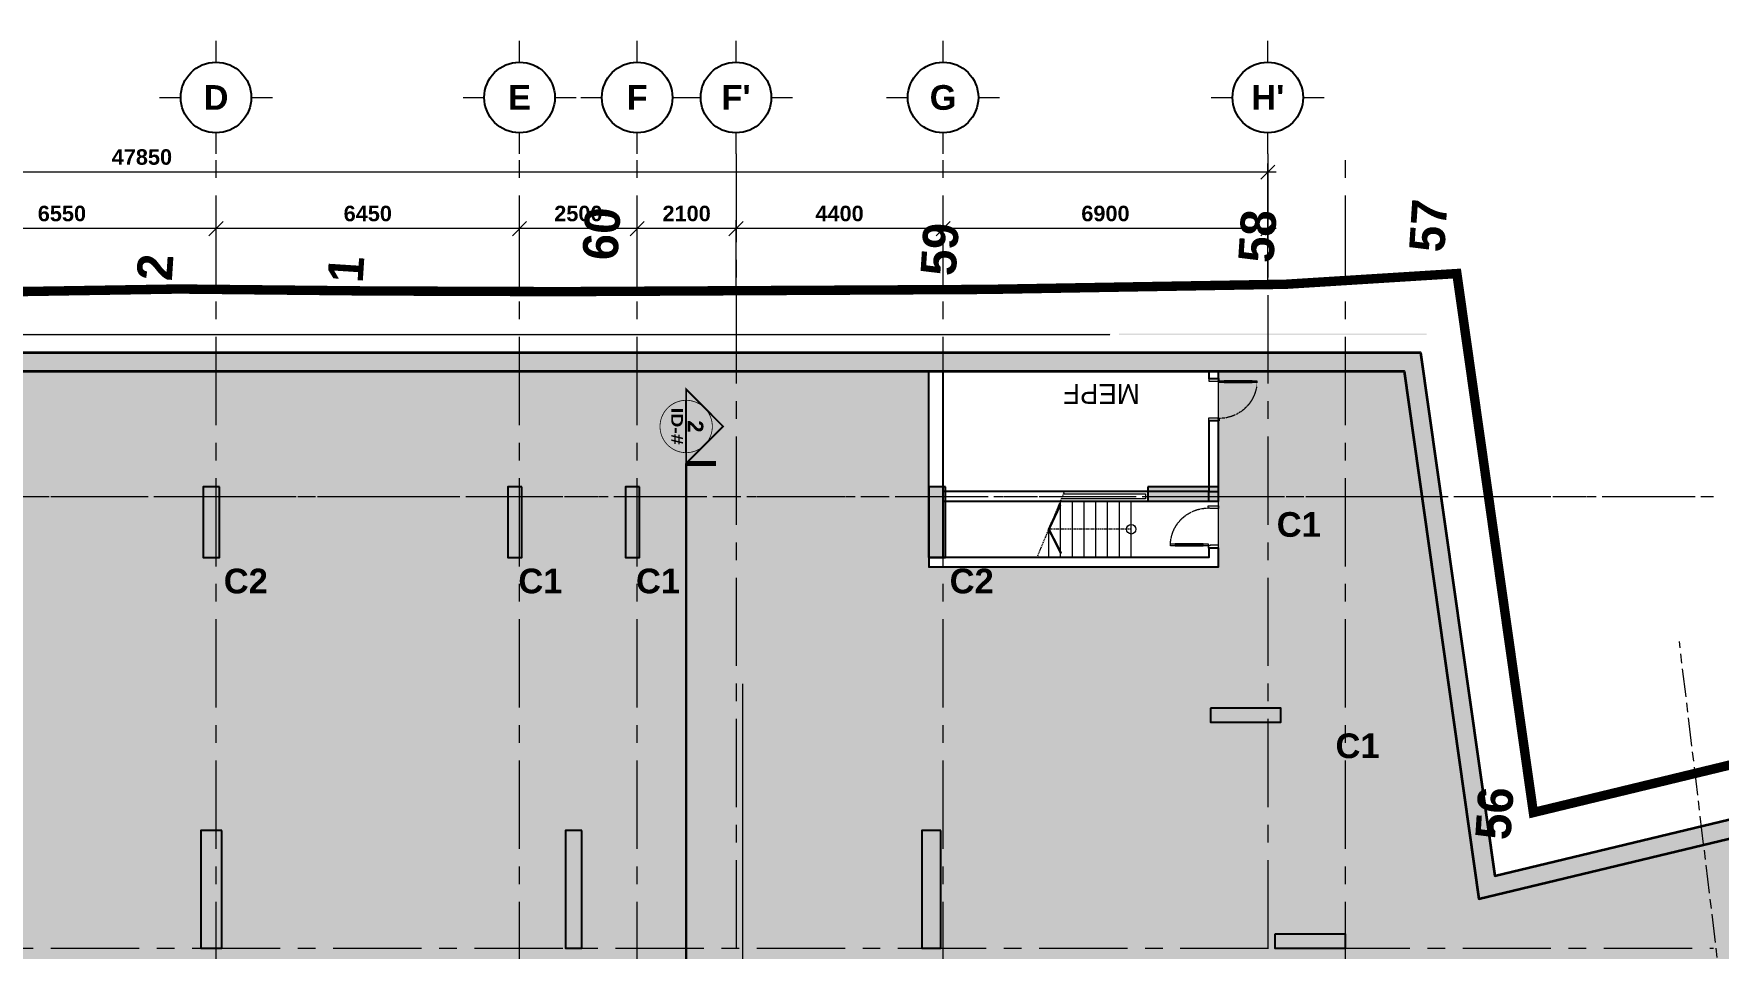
# Model space of a CAD drawing. Header units: millimetres. Extents: x -100356 to 314685, y 446 to 1273965.
# Drawn here: x 53870 to 89668, y 321060 to 340487 of the extents above; entities that cross this region are included whole.
import ezdxf
from ezdxf.enums import TextEntityAlignment as Align
from ezdxf.xclip import XClip

# ---------------------------------------------------------------- set-up
doc = ezdxf.new("R2010")
doc.units = ezdxf.units.MM
doc.header["$XCLIPFRAME"] = 2
for name, pattern in [('20180221 BF$0$2-2', [10, 5, -5]), ('20180221 BF$0$b1$0$Core - tb$0$HIDDEN', [0.375, 0.25, -0.125]), ('20180221 BF$0$b2$0$Kume - Key Plan Boundary', [16, 8, -2, 4, -2]), ('20180221 BF$0$Core - tb$0$HIDDEN', [0.375, 0.25, -0.125]), ('20180221 BF$0$DASHDOT', [1, 0.5, -0.25, 0, -0.25]), ('20180221 BF$0$HIDDEN', [0.375, 0.25, -0.125]), ('CENTER', [2, 1.25, -0.25, 0.25, -0.25]), ('DASHED', [0.75, 0.5, -0.25]), ('gf$0$CENTER2', [28.575, 19.05, -3.175, 3.175, -3.175]), ('gf$0$Kume - Grid Line', [10.5, 6, -1.25, 2, -1.25])]:
    doc.linetypes.add(name, pattern=pattern)
doc.layers.get('DEFPOINTS').update_dxf_attribs({"lineweight": 13})
for name, color, linetype in [('20180221 BF$0$10', 1, 'Continuous'), ('20180221 BF$0$sohieu_diem', 2, 'Continuous'), ('20180221 BF$0$TREE', 99, 'Continuous'), ('STR', 7, 'Continuous')]:
    doc.layers.add(name, color=color, linetype=linetype)
for name, color, linetype, lineweight in [('20180221 BF$0$@ color hatch', 7, 'Continuous', 13), ('20180221 BF$0$b1$0$A-_WALL----_H', 1, 'Continuous', 18), ('20180221 BF$0$b1$0$Core - tb$0$1-thaythuong', 9, 'Continuous', 13), ('20180221 BF$0$b1$0$Core - tb$0$A.Concrete', 7, 'Continuous', 35), ('20180221 BF$0$b1$0$Core - tb$0$A.Thin', 8, 'Continuous', 13), ('20180221 BF$0$b1$0$Core - tb$0$CUA', 5, 'Continuous', 9), ('20180221 BF$0$b1$0$Core - tb$0$Hatch-wall', 251, 'Continuous', 5), ('20180221 BF$0$b1$0$Core - tb$0$net bao', 254, 'Continuous', 13), ('20180221 BF$0$b2$0$C-_SITEBNRY_E', 1, '20180221 BF$0$b2$0$Kume - Key Plan Boundary', 100), ('20180221 BF$0$b2$0$S-_WALLSTRU_E', 1, 'Continuous', 9), ('20180221 BF$0$QHH ÐỀ XUẤT ÐIỀU CHỈNH', 5, '20180221 BF$0$HIDDEN', 30), ('20180221 BF$0$setback', 1, 'Continuous', 13), ('20180221 BF$0$TEXT', 6, 'Continuous', 20), ('20180221 BF$0$TUONG 2', 2, 'Continuous', 25), ('@ color hatch', 7, 'Continuous', 13), ('A.Concrete', 7, 'Continuous', 25), ('gf$0$A.Axis', 251, 'gf$0$CENTER2', 13), ('LC.HA', 250, 'Continuous', 9), ('LDIM OUT', 250, 'Continuous', 13), ('LGI', 250, 'CENTER', 9), ('luoicot', 30, 'Continuous', 13), ('TEXT', 6, 'Continuous', 20), ('Text 35', 250, 'Continuous', 15), ('TXT', 1, 'Continuous', 25)]:
    doc.layers.add(name, color=color, linetype=linetype, lineweight=lineweight)
doc.styles.add('20180221 BF$0$VAPTIMN', font='VNI-Aptima-Bold.TTF')
doc.styles.add('20180221 BF$0$VnArial', font='Font - TrueType - Arial.ttf')
doc.styles.add('ARIAL', font='Font - TrueType - Arial Bold.ttf')
doc.styles.add('PSDG - Title', font='seguisb_0.ttf', dxfattribs={"height": 2.5})
doc.dimstyles.new('TL 150 OUT', dxfattribs={"dimscale": 150, "dimtxt": 2.2, "dimasz": 2, "dimexe": 1.2, "dimexo": 1.5, "dimgap": 1, "dimtad": 1, "dimdec": 0, "dimdsep": 46, "dimtxsty": 'ARIAL', "dimblk": 'OBLIQUE', "dimcen": 2, "dimdle": 1.2, "dimclrd": 256, "dimclre": 256, "dimclrt": 4, "dimaunit": 1, "dimadec": 0, "dimazin": 0, "dimtfac": 1, "dimtdec": 0, "dimtix": 1, "dimtmove": 2, "dimatfit": 3, "dimfxl": 1, "dimtolj": 1, "dimtzin": 0, "dimarcsym": 0})

# ---------------------------------------------------------------- blocks, each defined once
blk = doc.blocks.new('20180221 BF$0$b2$0$Family - ___-1748564-1st Basement')
at = {"layer": '20180221 BF$0$b2$0$C-_SITEBNRY_E', "lineweight": 18}
for p, q in [((46108, 7186), (62722, 11202)), ((62722, 11202), (64346, -247)), ((67978, -21), (74339, 89)), ((74339, 89), (83361, 137)), ((83361, 137), (87458, 123)), ((87458, 123), (91514, 81)), ((91514, 81), (95476, 146)), ((64346, -247), (67978, -21))]:
    blk.add_line(p, q, dxfattribs=at)
blk = doc.blocks.new('20180221 BF$0$hientrang')
at = {"layer": '20180221 BF$0$10', "color": 1, "linetype": 'Continuous'}
for p, q in [((-61686, 76809, 0), (-62001, 80760, 0)), ((-61471, 72759, 0), (-61686, 76809, 0)), ((-61226, 68669, 0), (-61471, 72759, 0)), ((-60608, 59668, 0), (-61226, 68669, 0)), ((-60096, 53327, 0), (-60608, 59668, 0)), ((-59640, 49717, 0), (-60096, 53327, 0)), ((-70963, 47371, 0), (-59640, 49717, 0)), ((-65904, 31044, 0), (-70963, 47371, 0))]:
    blk.add_line(p, q, dxfattribs=at)
at = {"layer": '20180221 BF$0$10', "color": 1}
for p, q in [((-61686, 76809, 0), (-62001, 80760, 0)), ((-61471, 72759, 0), (-61686, 76809, 0)), ((-61226, 68669, 0), (-61471, 72759, 0)), ((-60608, 59668, 0), (-61226, 68669, 0)), ((-60096, 53327, 0), (-60608, 59668, 0)), ((-59640, 49717, 0), (-60096, 53327, 0)), ((-70963, 47371, 0), (-59640, 49717, 0)), ((-65904, 31044, 0), (-70963, 47371, 0))]:
    blk.add_line(p, q, dxfattribs=at)
at = {"layer": '20180221 BF$0$QHH ÐỀ XUẤT ÐIỀU CHỈNH', "linetype": '20180221 BF$0$2-2'}
blk.add_arc((210, -199, 0), 60000, 129.27099, 179.61871, dxfattribs=at)
at = {"layer": '20180221 BF$0$setback', "color": 1, "linetype": '20180221 BF$0$DASHDOT', "ltscale": 200, "const_width": 200, "elevation": 0}
blk.add_lwpolyline([(-65904, 31044), (-70963, 47371), (-59640, 49717), (-60096, 53327), (-60608, 59668), (-61226, 68669), (-61471, 72759), (-61686, 76809), (-62001, 80760), (-62336, 84950), (-62414, 86030), (-62640, 89520), (-63032, 95421), (-63159, 98001), (-63208, 99311), (-63663, 102732), (-63312, 103421), (-62752, 103571), (-59442, 103696), (-40123, 104992)], dxfattribs=at)
at = {"layer": '20180221 BF$0$sohieu_diem', "color": 3, "const_width": 93.8, "elevation": 0}
for points in [[(-61733, 76809, 1), (-61639, 76809, 1)], [(-61518, 72759, 1), (-61424, 72759, 1)], [(-61273, 68669, 1), (-61180, 68668, 1)], [(-60655, 59668, 1), (-60561, 59668, 1)], [(-60143, 53327, 1), (-60049, 53327, 1)], [(-59687, 49717, 1), (-59594, 49716, 1)], [(-71010, 47371, 1), (-70917, 47371, 1)]]:
    blk.add_lwpolyline(points, format="xyb", close=True, dxfattribs=at)
at = {"layer": '20180221 BF$0$sohieu_diem', "color": 3, "style": '20180221 BF$0$VAPTIMN'}
for s, p in [('2', (-61536, 76959, 0)), ('1', (-61321, 72909, 0)), ('60', (-60504, 67538, 0)), ('59', (-60379, 60344, 0)), ('58', (-59674, 53624, 0)), ('57', (-59219, 50014, 0)), ('56', (-71590, 47821, 0))]:
    blk.add_text(s, height=750, rotation=359.9273, dxfattribs=at).set_placement(p)
blk = doc.blocks.new('*U600')
blk.add_line((70, -100), (70, -700))
for points in [[(0, 220), (60, 220), (60, 40), (50, 40), (50, 0), (0, 0)], [(900, 220), (840, 220), (840, 40), (850, 40), (850, 0), (900, 0)], [(50, 0), (50, -800), (90, -800), (90, 0)], [(50, -100), (90, -100), (90, -700), (50, -700)]]:
    blk.add_lwpolyline(points, close=True)
at = {"linetype": '20180221 BF$0$b1$0$Core - tb$0$HIDDEN'}
blk.add_arc((50, 0), 800, 270, 360, dxfattribs=at)
blk = doc.blocks.new('*U351')
blk.add_line((-70, 100), (-70, 700))
for points in [[(-50, 0), (-50, 800), (-90, 800), (-90, 0)], [(-50, 100), (-90, 100), (-90, 700), (-50, 700)], [(-900, -220), (-840, -220), (-840, -40), (-850, -40), (-850, 0), (-900, 0)], [(0, -220), (-60, -220), (-60, -40), (-50, -40), (-50, 0), (0, 0)]]:
    blk.add_lwpolyline(points, close=True)
at = {"linetype": '20180221 BF$0$b1$0$Core - tb$0$HIDDEN'}
blk.add_arc((-50, 0), 800, 90, 180, dxfattribs=at)
blk = doc.blocks.new('*U430')
h = blk.add_hatch(color=256)
h.paths.add_polyline_path([(0, 7.86), (-3.93, 3.93, -0.198912), (0, 5.56, -0.198912), (3.93, 3.93)])
h.paths.add_polyline_path([(3.93, 3.93, -0.198912), (5.56, 0), (7.86, 0)])
h.paths.add_polyline_path([(-3.93, 3.93), (-7.86, 0), (-5.56, 0, -0.198912)])
at = {"color": 1}
blk.add_line((5.56, 0), (-5.56, 0), dxfattribs=at)
for points, const_width in [([(-5.56, 0), (-7.86, 0), (0, 7.86), (7.86, 0), (5.56, 0)], 0.397), ([(7.86, 6.35), (7.86, 0)], 1)]:
    blk.add_lwpolyline(points, dxfattribs=dict(const_width=const_width))
at = {"const_width": 0.167}
blk.add_lwpolyline([(-5.56, 0, -0.414214), (0, 5.56, -0.414214), (5.56, 0, -0.414214), (0, -5.56, -0.414214), (-5.56, 0, -1.041379)], format="xyb", dxfattribs=at)
at = {"linetype": 'DASHED', "ltscale": 2, "const_width": 0.1}
blk.add_lwpolyline([(5.56, 0), (7.86, 0)], dxfattribs=at)
at = {"color": 2, "style": 'PSDG - Title'}
blk.add_attdef('#', text='', height=2.38, dxfattribs=at).set_placement((0, 1.98), align=Align.MIDDLE_CENTER)
at = {"color": 2, "style": 'PSDG - Title', "width": 0.998746}
blk.add_attdef('A100', text='', height=2.38, dxfattribs=at).set_placement((-3.97, -3.18), (3.97, -3.18), align=Align.FIT)
blk = doc.blocks.new('SECTION SYMBOL 2')
at = {"layer": 'TXT', "linetype": '20180221 BF$0$Core - tb$0$HIDDEN', "ltscale": 300, "const_width": 50}
blk.add_lwpolyline([(-1200, -31832), (-1200, 11798)], dxfattribs=at)
at = {"layer": 'TXT'}
ref = blk.add_blockref('*U430', (-1200, 12584), dxfattribs=dict(at, xscale=100, yscale=100, zscale=100, rotation=270))
ref.add_attrib('#', '2', dxfattribs={"layer": '0', "color": 2, "height": 333, "rotation": 270, "style": 'ARIAL'}).set_placement((-1002, 12584), align=Align.MIDDLE_CENTER)
ref.add_attrib('A100', 'ID-#', dxfattribs={"layer": '0', "color": 2, "height": 250, "rotation": 270, "style": 'ARIAL', "width": 1.186702}).set_placement((-1518, 12980), (-1518, 12197), align=Align.FIT)
blk = doc.blocks.new('_Oblique')
at = {"color": 0, "linetype": 'ByBlock', "lineweight": -2}
blk.add_line((-0.5, -0.5), (0.5, 0.5), dxfattribs=at)
blk = doc.blocks.new('*D483')
at = {"layer": 'DEFPOINTS', "color": 0, "ltscale": 1000, "transparency": 16777216}
for p in [(-47850, -4187), (-40950, -4187), (-40950, -5687)]:
    blk.add_point(p, dxfattribs=at)
at = {"layer": 'LDIM OUT', "lineweight": -2, "ltscale": 1000, "transparency": 16777216}
for p, q in [((-47850, -4412), (-47850, -5867)), ((-40950, -4412), (-40950, -5867)), ((-48030, -5687), (-40770, -5687))]:
    blk.add_line(p, q, dxfattribs=at)
at = {"layer": 'LDIM OUT', "lineweight": -2, "ltscale": 1000, "transparency": 16777216, "xscale": 300, "yscale": 300, "zscale": 300, "rotation": 180}
blk.add_blockref('_Oblique', (-47850, -5687), dxfattribs=at)
at = {"layer": 'LDIM OUT', "lineweight": -2, "ltscale": 1000, "transparency": 16777216, "xscale": 300, "yscale": 300, "zscale": 300}
blk.add_blockref('_Oblique', (-40950, -5687), dxfattribs=at)
at = {"layer": 'LDIM OUT', "color": 4, "ltscale": 1000, "transparency": 16777216, "insert": (-44400, -6006), "char_height": 330, "attachment_point": 5, "rotation": 180, "style": 'ARIAL'}
blk.add_mtext('\\A1;6900', dxfattribs=at)
blk = doc.blocks.new('*D484')
at = {"layer": 'DEFPOINTS', "color": 0, "ltscale": 1000, "transparency": 16777216}
for p in [(-40950, -4187), (-36550, -4187), (-36550, -5687)]:
    blk.add_point(p, dxfattribs=at)
at = {"layer": 'LDIM OUT', "lineweight": -2, "ltscale": 1000, "transparency": 16777216}
for p, q in [((-40950, -4412), (-40950, -5867)), ((-36550, -4412), (-36550, -5867)), ((-41130, -5687), (-36370, -5687))]:
    blk.add_line(p, q, dxfattribs=at)
at = {"layer": 'LDIM OUT', "lineweight": -2, "ltscale": 1000, "transparency": 16777216, "xscale": 300, "yscale": 300, "zscale": 300, "rotation": 180}
blk.add_blockref('_Oblique', (-40950, -5687), dxfattribs=at)
at = {"layer": 'LDIM OUT', "lineweight": -2, "ltscale": 1000, "transparency": 16777216, "xscale": 300, "yscale": 300, "zscale": 300}
blk.add_blockref('_Oblique', (-36550, -5687), dxfattribs=at)
at = {"layer": 'LDIM OUT', "color": 4, "ltscale": 1000, "transparency": 16777216, "insert": (-38750, -6006), "char_height": 330, "attachment_point": 5, "rotation": 180, "style": 'ARIAL'}
blk.add_mtext('\\A1;4400', dxfattribs=at)
blk = doc.blocks.new('*D485')
at = {"layer": 'DEFPOINTS', "color": 0, "ltscale": 1000, "transparency": 16777216}
for p in [(-36550, -4187), (-34450, -4187), (-34450, -5687)]:
    blk.add_point(p, dxfattribs=at)
at = {"layer": 'LDIM OUT', "lineweight": -2, "ltscale": 1000, "transparency": 16777216}
for p, q in [((-36550, -4412), (-36550, -5867)), ((-34450, -4412), (-34450, -5867)), ((-36730, -5687), (-34270, -5687))]:
    blk.add_line(p, q, dxfattribs=at)
at = {"layer": 'LDIM OUT', "lineweight": -2, "ltscale": 1000, "transparency": 16777216, "xscale": 300, "yscale": 300, "zscale": 300, "rotation": 180}
blk.add_blockref('_Oblique', (-36550, -5687), dxfattribs=at)
at = {"layer": 'LDIM OUT', "lineweight": -2, "ltscale": 1000, "transparency": 16777216, "xscale": 300, "yscale": 300, "zscale": 300}
blk.add_blockref('_Oblique', (-34450, -5687), dxfattribs=at)
at = {"layer": 'LDIM OUT', "color": 4, "ltscale": 1000, "transparency": 16777216, "insert": (-35500, -6006), "char_height": 330, "attachment_point": 5, "rotation": 180, "style": 'ARIAL'}
blk.add_mtext('\\A1;2100', dxfattribs=at)
blk = doc.blocks.new('*D486')
at = {"layer": 'DEFPOINTS', "color": 0, "ltscale": 1000, "transparency": 16777216}
for p in [(-34450, -4187), (-31950, -4187), (-31950, -5687)]:
    blk.add_point(p, dxfattribs=at)
at = {"layer": 'LDIM OUT', "lineweight": -2, "ltscale": 1000, "transparency": 16777216}
for p, q in [((-34450, -4412), (-34450, -5867)), ((-31950, -4412), (-31950, -5867)), ((-34630, -5687), (-31770, -5687))]:
    blk.add_line(p, q, dxfattribs=at)
at = {"layer": 'LDIM OUT', "lineweight": -2, "ltscale": 1000, "transparency": 16777216, "xscale": 300, "yscale": 300, "zscale": 300, "rotation": 180}
blk.add_blockref('_Oblique', (-34450, -5687), dxfattribs=at)
at = {"layer": 'LDIM OUT', "lineweight": -2, "ltscale": 1000, "transparency": 16777216, "xscale": 300, "yscale": 300, "zscale": 300}
blk.add_blockref('_Oblique', (-31950, -5687), dxfattribs=at)
at = {"layer": 'LDIM OUT', "color": 4, "ltscale": 1000, "transparency": 16777216, "insert": (-33200, -6006), "char_height": 330, "attachment_point": 5, "rotation": 180, "style": 'ARIAL'}
blk.add_mtext('\\A1;2500', dxfattribs=at)
blk = doc.blocks.new('*D487')
at = {"layer": 'DEFPOINTS', "color": 0, "ltscale": 1000, "transparency": 16777216}
for p in [(-31950, -4187), (-25500, -4187), (-25500, -5687)]:
    blk.add_point(p, dxfattribs=at)
at = {"layer": 'LDIM OUT', "lineweight": -2, "ltscale": 1000, "transparency": 16777216}
for p, q in [((-31950, -4412), (-31950, -5867)), ((-25500, -4412), (-25500, -5867)), ((-32130, -5687), (-25320, -5687))]:
    blk.add_line(p, q, dxfattribs=at)
at = {"layer": 'LDIM OUT', "lineweight": -2, "ltscale": 1000, "transparency": 16777216, "xscale": 300, "yscale": 300, "zscale": 300, "rotation": 180}
blk.add_blockref('_Oblique', (-31950, -5687), dxfattribs=at)
at = {"layer": 'LDIM OUT', "lineweight": -2, "ltscale": 1000, "transparency": 16777216, "xscale": 300, "yscale": 300, "zscale": 300}
blk.add_blockref('_Oblique', (-25500, -5687), dxfattribs=at)
at = {"layer": 'LDIM OUT', "color": 4, "ltscale": 1000, "transparency": 16777216, "insert": (-28725, -6006), "char_height": 330, "attachment_point": 5, "rotation": 180, "style": 'ARIAL'}
blk.add_mtext('\\A1;6450', dxfattribs=at)
blk = doc.blocks.new('*D488')
at = {"layer": 'DEFPOINTS', "color": 0, "ltscale": 1000, "transparency": 16777216}
for p in [(-25500, -4187), (-18950, -4187), (-18950, -5687)]:
    blk.add_point(p, dxfattribs=at)
at = {"layer": 'LDIM OUT', "lineweight": -2, "ltscale": 1000, "transparency": 16777216}
for p, q in [((-25500, -4412), (-25500, -5867)), ((-18950, -4412), (-18950, -5867)), ((-25680, -5687), (-18770, -5687))]:
    blk.add_line(p, q, dxfattribs=at)
at = {"layer": 'LDIM OUT', "lineweight": -2, "ltscale": 1000, "transparency": 16777216, "xscale": 300, "yscale": 300, "zscale": 300, "rotation": 180}
blk.add_blockref('_Oblique', (-25500, -5687), dxfattribs=at)
at = {"layer": 'LDIM OUT', "lineweight": -2, "ltscale": 1000, "transparency": 16777216, "xscale": 300, "yscale": 300, "zscale": 300}
blk.add_blockref('_Oblique', (-18950, -5687), dxfattribs=at)
at = {"layer": 'LDIM OUT', "color": 4, "ltscale": 1000, "transparency": 16777216, "insert": (-22225, -6006), "char_height": 330, "attachment_point": 5, "rotation": 180, "style": 'ARIAL'}
blk.add_mtext('\\A1;6550', dxfattribs=at)
blk = doc.blocks.new('*D507')
at = {"layer": 'DEFPOINTS', "color": 0, "ltscale": 1000, "transparency": 16777216}
for p in [(-47850, -4187), (0, -4187), (0, -6887)]:
    blk.add_point(p, dxfattribs=at)
at = {"layer": 'LDIM OUT', "lineweight": -2, "ltscale": 1000, "transparency": 16777216}
for p, q in [((-47850, -4412), (-47850, -7067)), ((0, -4412), (0, -7067)), ((-48030, -6887), (180, -6887))]:
    blk.add_line(p, q, dxfattribs=at)
at = {"layer": 'LDIM OUT', "lineweight": -2, "ltscale": 1000, "transparency": 16777216, "xscale": 300, "yscale": 300, "zscale": 300, "rotation": 180}
blk.add_blockref('_Oblique', (-47850, -6887), dxfattribs=at)
at = {"layer": 'LDIM OUT', "lineweight": -2, "ltscale": 1000, "transparency": 16777216, "xscale": 300, "yscale": 300, "zscale": 300}
blk.add_blockref('_Oblique', (0, -6887), dxfattribs=at)
at = {"layer": 'LDIM OUT', "color": 4, "ltscale": 1000, "transparency": 16777216, "insert": (-23925, -7206), "char_height": 330, "attachment_point": 5, "rotation": 180, "style": 'ARIAL'}
blk.add_mtext('\\A1;47850', dxfattribs=at)
blk = doc.blocks.new('BLOCK TRUC')
for p, q in [((0, 500), (0, 800)), ((500, 0), (800, 0)), ((-800, 0), (-500, 0)), ((0, -800), (0, -500))]:
    blk.add_line(p, q)
at = {"lineweight": 25}
blk.add_circle((0, 0), 500, dxfattribs=at)
at = {"style": 'ARIAL'}
blk.add_attdef('1-2', text='', height=350, rotation=0, dxfattribs=at).set_placement((0, 0), align=Align.MIDDLE_CENTER)
blk = doc.blocks.new('X-GRID')
at = {"layer": 'LGI', "ltscale": 1500}
for p, q in [((-36550, -7272.6), (-36550, 49990.7)), ((-49500, 49486.8), (-49500, -7272.6)), ((-40950, 49486.8), (-40950, -7272.6)), ((-34450, 49486.8), (-34450, -7272.6)), ((-31950, 49486.8), (-31950, -7272.6)), ((-25500, 49486.8), (-25500, -7272.6)), ((-47850, -7272.6), (-47850, 30850)), ((5008.8, 9600), (-57318.6, 9600)), ((5008.8, 0), (-57318.6, 0))]:
    blk.add_line(p, q, dxfattribs=at)
at = {"xscale": 1.5, "yscale": 1.5, "zscale": 1.5, "rotation": 180}
for p, values in [((-47850, -8472.6), {'1-2': "H'"}), ((-40950, -8472.6), {'1-2': 'G'}), ((-36550, -8472.6), {'1-2': "F'"}), ((-34450, -8472.6), {'1-2': 'F'}), ((-31950, -8472.6), {'1-2': 'E'}), ((-25500, -8472.6), {'1-2': 'D'})]:
    blk.add_blockref('BLOCK TRUC', p, dxfattribs=at).add_auto_attribs(values)
at = {"layer": 'LDIM OUT', "ltscale": 1000}
for base, p1, p2, picture, middle in [((-40950, -5687.5), (-47850, -4187.5), (-40950, -4187.5), '*D483', (-44400, -6006)), ((0, -6887.5), (-47850, -4187.5), (0, -4187.5), '*D507', (-23925, -7206)), ((-36550, -5687.5), (-40950, -4187.5), (-36550, -4187.5), '*D484', (-38750, -6006)), ((-34450, -5687.5), (-36550, -4187.5), (-34450, -4187.5), '*D485', (-35500, -6006)), ((-31950, -5687.5), (-34450, -4187.5), (-31950, -4187.5), '*D486', (-33200, -6006)), ((-25500, -5687.5), (-31950, -4187.5), (-25500, -4187.5), '*D487', (-28725, -6006)), ((-18950, -5687.5), (-25500, -4187.5), (-18950, -4187.5), '*D488', (-22225, -6006))]:
    dim = blk.add_linear_dim(base=base, p1=p1, p2=p2, dimstyle='TL 150 OUT', override={"dimtad": 4}, dxfattribs=at)
    dim.commit()
    dim.dimension.update_dxf_attribs({"geometry": picture, "text_midpoint": middle})
blk = doc.blocks.new('A$C60262ED2')
at = {"layer": 'LC.HA'}
h = blk.add_hatch(color=256, dxfattribs=at)
h.dxf.hatch_style = 1
h.paths.add_polyline_path([(32984, 51684), (32634, 51684), (32634, 50184), (32984, 50184)])
h = blk.add_hatch(color=256, dxfattribs=at)
h.dxf.hatch_style = 1
h.paths.add_polyline_path([(39409, 51684), (39109, 51684), (39109, 50184), (39409, 50184)])
h = blk.add_hatch(color=256, dxfattribs=at)
h.dxf.hatch_style = 1
h.paths.add_polyline_path([(41909, 51684), (41609, 51684), (41609, 50184), (41909, 50184)])
h = blk.add_hatch(color=256, dxfattribs=at)
h.dxf.hatch_style = 1
h.paths.add_polyline_path([(48409, 51684), (48059, 51684), (48059, 50184), (48409, 50184)])
h = blk.add_hatch(color=256, dxfattribs=at)
h.dxf.hatch_style = 1
h.paths.add_polyline_path([(52709, 51684), (52709, 51384), (54209, 51384), (54209, 51684)])
h = blk.add_hatch(color=256, dxfattribs=at)
h.dxf.hatch_style = 1
h.paths.add_polyline_path([(54039, 46984), (54039, 46684), (55539, 46684), (55539, 46984)])
h = blk.add_hatch(color=256, dxfattribs=at)
h.dxf.hatch_style = 1
h.paths.add_polyline_path([(33034, 44384), (32584, 44384), (32584, 41884), (33034, 41884)])
h = blk.add_hatch(color=256, dxfattribs=at)
h.dxf.hatch_style = 1
h.paths.add_polyline_path([(40684, 44384), (40334, 44384), (40334, 41884), (40684, 41884)])
h = blk.add_hatch(color=256, dxfattribs=at)
h.dxf.hatch_style = 1
h.paths.add_polyline_path([(48309, 44384), (47909, 44384), (47909, 41884), (48309, 41884)])
h = blk.add_hatch(color=256, dxfattribs=at)
h.dxf.hatch_style = 1
h.paths.add_polyline_path([(55409, 42184), (55409, 41884), (56909, 41884), (56909, 42184)])
at = {"layer": 'STR', "ltscale": 1000, "elevation": 0}
for points in [[(32984, 51684), (32634, 51684), (32634, 50184), (32984, 50184)], [(39409, 51684), (39109, 51684), (39109, 50184), (39409, 50184)], [(41909, 51684), (41609, 51684), (41609, 50184), (41909, 50184)], [(48409, 51684), (48059, 51684), (48059, 50184), (48409, 50184)], [(52709, 51684), (52709, 51384), (54209, 51384), (54209, 51684)], [(54039, 46984), (54039, 46684), (55539, 46684), (55539, 46984)], [(33034, 44384), (32584, 44384), (32584, 41884), (33034, 41884)], [(40684, 44384), (40334, 44384), (40334, 41884), (40684, 41884)], [(48309, 44384), (47909, 44384), (47909, 41884), (48309, 41884)], [(55409, 42184), (55409, 41884), (56909, 41884), (56909, 42184)]]:
    blk.add_lwpolyline(points, close=True, dxfattribs=at)
at = {"rotation": 180}
blk.add_blockref('X-GRID', (7409, 51484, 0), dxfattribs=at)
at = {"layer": 'Text 35', "ltscale": 1000, "style": 'ARIAL'}
for s, p in [('C1', (55448, 50624, 0)), ('C2', (33073, 49423, 0)), ('C1', (39333, 49424, 0)), ('C1', (41833, 49424, 0)), ('C2', (48498, 49423, 0)), ('C1', (56698, 45923, 0))]:
    blk.add_text(s, height=525, dxfattribs=at).set_placement(p)
blk = doc.blocks.new('column')
at = {"layer": 'luoicot', "ltscale": 0.5}
blk.add_blockref('A$C60262ED2', (-47109, -40384, 0), dxfattribs=at)

msp = doc.modelspace()

# ---------------------------------------------------------------- hatches: boundary and pattern name
at = {"layer": '20180221 BF$0$b1$0$A-_WALL----_H'}
h = msp.add_hatch(color=250, dxfattribs=at)
h.paths.add_polyline_path([(29140.7, 333715.3), (83338.5, 333715.3), (84916, 322600), (115531.1, 329953.9), (117417.3, 324097.5), (137970.3, 330717), (139564.1, 325268.3), (145578.1, 304707.7), (84657.1, 297401.1), (86145.9, 285144.4), (37240.3, 285144.4), (37240.3, 306744.8), (31526.6, 306744.8), (29140.7, 308343.6)])
h.paths.add_polyline_path([(29540.7, 333315.3), (82991.2, 333315.3), (84581.7, 322108.4), (115264.1, 329478.4), (117159.2, 323594.2), (137701.7, 330210.3), (139180.2, 325156), (145061.6, 305048.7), (84211.7, 297750.6), (85694.4, 285544.4), (37640.3, 285544.4), (37640.3, 307144.8), (31648.3, 307144.8), (29540.7, 308557.1)], flags=16)
at = {"layer": '20180221 BF$0$b2$0$S-_WALLSTRU_E'}
h = msp.add_hatch(color=250, dxfattribs=at)
h.paths.add_polyline_path([(43551.2, 334111.9), (41451.4, 334111.9), (41451.4, 334096.9), (51635.7, 334096.9), (51635.2, 334111.9)], flags=0)
h.paths.add_polyline_path([(83414.5, 334111.9), (76933.3, 334111.9), (76933.3, 334096.9), (83473.4, 334096.9), (83471.3, 334111.9), (83429.7, 334111.9)], flags=0)
h.paths.add_polyline_path([(51815.7, 334111.9), (51815.7, 334096.9), (76753.3, 334096.9), (76753.3, 334111.9), (58587.7, 334111.9)], flags=0)
at = {"layer": '@ color hatch', "ltscale": 0.5}
h = msp.add_hatch(color=252, dxfattribs=at)
h.dxf.hatch_style = 1
edge = h.paths.add_edge_path()
edge.add_line((29540.6, 333315.3), (29540.6, 319459.8))
edge.add_line((29540.6, 319459.8), (32244.4, 319451.9))
edge.add_line((32244.4, 319451.9), (32244.4, 321359.9))
edge.add_line((32244.4, 321359.9), (36088.6, 321359.9))
edge.add_line((36088.6, 321359.9), (36088.6, 318025))
edge.add_line((36088.6, 318025), (42425.5, 318025))
edge.add_line((42425.5, 318025), (42425.5, 304294.4))
edge.add_line((42425.5, 304294.4), (42643.5, 304294.4))
edge.add_line((42643.5, 304294.4), (42643.5, 300559.8))
edge.add_arc((53143.5, 300559.8), 10500, 180, 270)
edge.add_line((53143.5, 290059.8), (53143.5, 289759.8))
edge.add_line((53143.5, 289759.8), (66842.4, 289759.8))
edge.add_line((66842.4, 289759.8), (66842.4, 285544.4))
edge.add_line((66842.4, 285544.4), (85694.2, 285544.4))
edge.add_line((85694.2, 285544.4), (84230, 297752.8))
edge.add_line((84230, 297752.8), (145061.4, 305048.7))
edge.add_line((145061.4, 305048.7), (137701.6, 330210.3))
edge.add_line((137701.6, 330210.3), (117159, 323594.2))
edge.add_line((117159, 323594.2), (115263.9, 329478.4))
edge.add_line((115263.9, 329478.4), (84581.5, 322108.4))
edge.add_line((84581.5, 322108.4), (82991, 333315.3))
edge.add_line((82991, 333315.3), (79044.2, 333315.3))
edge.add_line((79044.2, 333315.3), (79044.2, 329159.8))
edge.add_line((79044.2, 329159.8), (72890.8, 329159.8))
edge.add_line((72890.8, 329159.8), (72890.8, 333315.4))
edge.add_line((72890.8, 333315.4), (29540.6, 333315.3))
h.paths.add_polyline_path([(106186.1, 316249.6), (105230.1, 324195), (110701.6, 325624.6), (112252.7, 324676.9), (113166.7, 317090.6)], flags=16)
h.paths.add_polyline_path([(63470.6, 303338.6), (68944.2, 303338.7), (68944.2, 308376.9), (71340.6, 308376.9), (71340.6, 319559.9), (66242.8, 319559.8), (66242.8, 317159.8), (63472.9, 317159.8), (63472.9, 316959.8)], flags=16)
h.paths.add_polyline_path([(126157.7, 319989.4), (125778.5, 323155.5), (131668.6, 325271.6), (134228.4, 325576), (134501.2, 323298.8), (134774, 321021.5)], flags=16)

# ---------------------------------------------------------------- linework, layer by layer
at = {"layer": '20180221 BF$0$@ color hatch', "color": 7, "linetype": '20180221 BF$0$HIDDEN', "ltscale": 1000, "const_width": 30, "elevation": 0}
msp.add_lwpolyline([(115264.1, 329478.4), (84581.7, 322108.4), (82991.2, 333315.3), (79044.4, 333315.3), (79044.4, 329159.8), (72890.9, 329159.8), (72890.9, 333315.4), (29540.7, 333315.3), (29540.7, 319459.8), (32244.6, 319451.9), (32244.6, 321359.9), (36088.8, 321359.9), (36088.8, 318025), (42425.7, 318025), (42425.7, 304294.4), (42643.7, 304294.4), (42643.7, 300559.8, 0.4142136), (53143.7, 290059.8), (53143.7, 289759.8), (66842.6, 289759.8), (66842.6, 285544.4), (85694.4, 285544.4), (84230.2, 297752.8), (145061.6, 305048.7)], format="xyb", dxfattribs=at)
at = {"layer": '20180221 BF$0$b1$0$Core - tb$0$1-thaythuong'}
for p, q in [((77191.5, 330559.8, 0), (75691.5, 330559.8, 0)), ((75691.5, 329359.8, 0), (75691.5, 330559.8, 0)), ((75941.5, 329359.8, 0), (75941.5, 330559.8, 0)), ((76191.5, 329359.8, 0), (76191.5, 330559.8, 0)), ((76441.5, 329359.8, 0), (76441.5, 330559.8, 0)), ((76691.5, 329359.8, 0), (76691.5, 330559.8, 0)), ((76941.5, 329359.8, 0), (76941.5, 330559.8, 0)), ((77191.5, 329359.8, 0), (77191.5, 330559.8, 0)), ((75441.5, 329359.8, 0), (75441.5, 329959.8, 0))]:
    msp.add_line(p, q, dxfattribs=at)
at = {"layer": '20180221 BF$0$b1$0$Core - tb$0$1-thaythuong', "elevation": 0}
for points in [[(75774.9, 330759.8), (77544.4, 330759.8), (77544.4, 330559.8), (75691.5, 330559.8)], [(75754, 330709.8), (77494.4, 330709.8), (77494.4, 330609.8), (75712.4, 330609.8)]]:
    msp.add_lwpolyline(points, dxfattribs=at)
at = {"layer": '20180221 BF$0$b1$0$Core - tb$0$A.Concrete', "elevation": 0}
for points in [[(29140.7, 333715.3), (83338.5, 333715.3), (84916, 322600), (115531.1, 329953.9), (117417.3, 324097.5), (137970.3, 330717), (139564.1, 325268.3), (145578.1, 304707.7), (84657.1, 297401.1), (86145.9, 285144.4), (37240.3, 285144.4), (37240.3, 306744.8), (31526.6, 306744.8), (29140.7, 308343.6)], [(29540.7, 333315.3), (82991.2, 333315.3), (84581.7, 322108.4), (115264.1, 329478.4), (117159.2, 323594.2), (137701.7, 330210.3), (139180.2, 325156), (145061.6, 305048.7), (84211.7, 297750.6), (85694.4, 285544.4), (37640.3, 285544.4), (37640.3, 307144.8), (31648.3, 307144.8), (29540.7, 308557.1)]]:
    msp.add_lwpolyline(points, close=True, dxfattribs=at)
at = {"layer": '20180221 BF$0$b1$0$Core - tb$0$A.Thin', "linetype": '20180221 BF$0$b1$0$Core - tb$0$HIDDEN', "ltscale": 100}
msp.add_line((77191.5, 329959.8, 0), (75441.5, 329959.8, 0), dxfattribs=at)
at = {"layer": '20180221 BF$0$b1$0$Core - tb$0$A.Thin', "linetype": '20180221 BF$0$b1$0$Core - tb$0$HIDDEN', "ltscale": 100, "elevation": 0}
msp.add_lwpolyline([(75191.5, 329359.8), (75774.9, 330759.8)], dxfattribs=at)
at = {"layer": '20180221 BF$0$b1$0$Core - tb$0$A.Thin', "ltscale": 0.5, "const_width": 50, "elevation": 0}
msp.add_lwpolyline([(75703.9, 329443.8), (75441.5, 329959.8), (75687.2, 330483.5)], dxfattribs=at)
at = {"layer": '20180221 BF$0$b1$0$Core - tb$0$Hatch-wall', "ltscale": 0.5, "elevation": 0}
msp.add_lwpolyline([(68940.7, 319559.8), (68940.7, 326677.7)], dxfattribs=at)
at = {"layer": '20180221 BF$0$b1$0$Core - tb$0$net bao', "ltscale": 0.5}
msp.add_circle((77191.5, 329959.8, 0), 100, dxfattribs=at)
at = {"layer": '20180221 BF$0$b2$0$S-_WALLSTRU_E', "lineweight": 18}
msp.add_line((51830.7, 334096.9, 0), (76738.3, 334096.9, 0), dxfattribs=at)
at = {"layer": '20180221 BF$0$TUONG 2', "ltscale": 0.5, "elevation": 0}
for points in [[(73190.8, 329360), (72890.8, 329360), (72890.8, 333315.4), (73190.8, 333315.4)], [(79044.4, 333315.4), (78844.4, 333315.4), (78844.4, 333165.4), (79044.4, 333165.4)], [(78844.4, 332265.4), (78844.4, 330759.8), (73190.9, 330759.8), (73190.9, 330559.8), (78844.4, 330559.8), (78844.4, 330759.7), (79044.4, 330759.7), (79044.4, 332265.4)], [(78844.4, 329559.9), (78844.4, 329359.8), (72890.9, 329359.8), (72890.9, 329159.8), (78844.4, 329159.8), (79044.4, 329159.8), (79044.4, 329559.9)]]:
    msp.add_lwpolyline(points, close=True, dxfattribs=at)
at = {"layer": 'gf$0$A.Axis', "linetype": 'gf$0$Kume - Grid Line', "lineweight": 9, "ltscale": 100}
for p, q in [((26299.5, 330659.8, 0), (89559.5, 330659.8, 0)), ((93102.6, 291994.8, 0), (88840.7, 327574.5, 0))]:
    msp.add_line(p, q, dxfattribs=at)

# ---------------------------------------------------------------- block references
at = {"layer": '20180221 BF$0$b1$0$Core - tb$0$CUA', "xscale": -1, "rotation": 270}
for name, p in [('*U351', (79064.4, 333165.4, 0)), ('*U600', (78824.4, 329559.9, 0))]:
    msp.add_blockref(name, p, dxfattribs=at)
at = {"layer": '20180221 BF$0$b2$0$C-_SITEBNRY_E', "lineweight": 18, "rotation": 180}
msp.add_blockref('20180221 BF$0$b2$0$Family - ___-1748564-1st Basement', (148459.1, 335145, 0), dxfattribs=at)
at = {"layer": '20180221 BF$0$TREE'}
ref = msp.add_blockref('20180221 BF$0$hientrang', (137502.3, 391767.9, 0), dxfattribs=dict(at, rotation=86.37342821610302))
XClip(ref).set_block_clipping_path([(-121163.6677206126, 112835.5373194454), (-112147.2811558732, -29423.0062568703), (-23551.8986045148, -23807.8059542924), (-32568.2851692542, 118450.7376220233)])
at = {"layer": 'A.Concrete'}
msp.add_blockref('column', (71944.3, 319559.8, 0), dxfattribs=at)
at = {"layer": 'TEXT'}
msp.add_blockref('SECTION SYMBOL 2', (68934.8, 319559.8, 0), dxfattribs=at)

# ---------------------------------------------------------------- texts
at = {"layer": '20180221 BF$0$TEXT', "style": '20180221 BF$0$VnArial'}
msp.add_text('MEPF', height=420, rotation=180, dxfattribs=at).set_placement((77375.2, 333044.4, 0))

doc.saveas('drawing.dxf')
